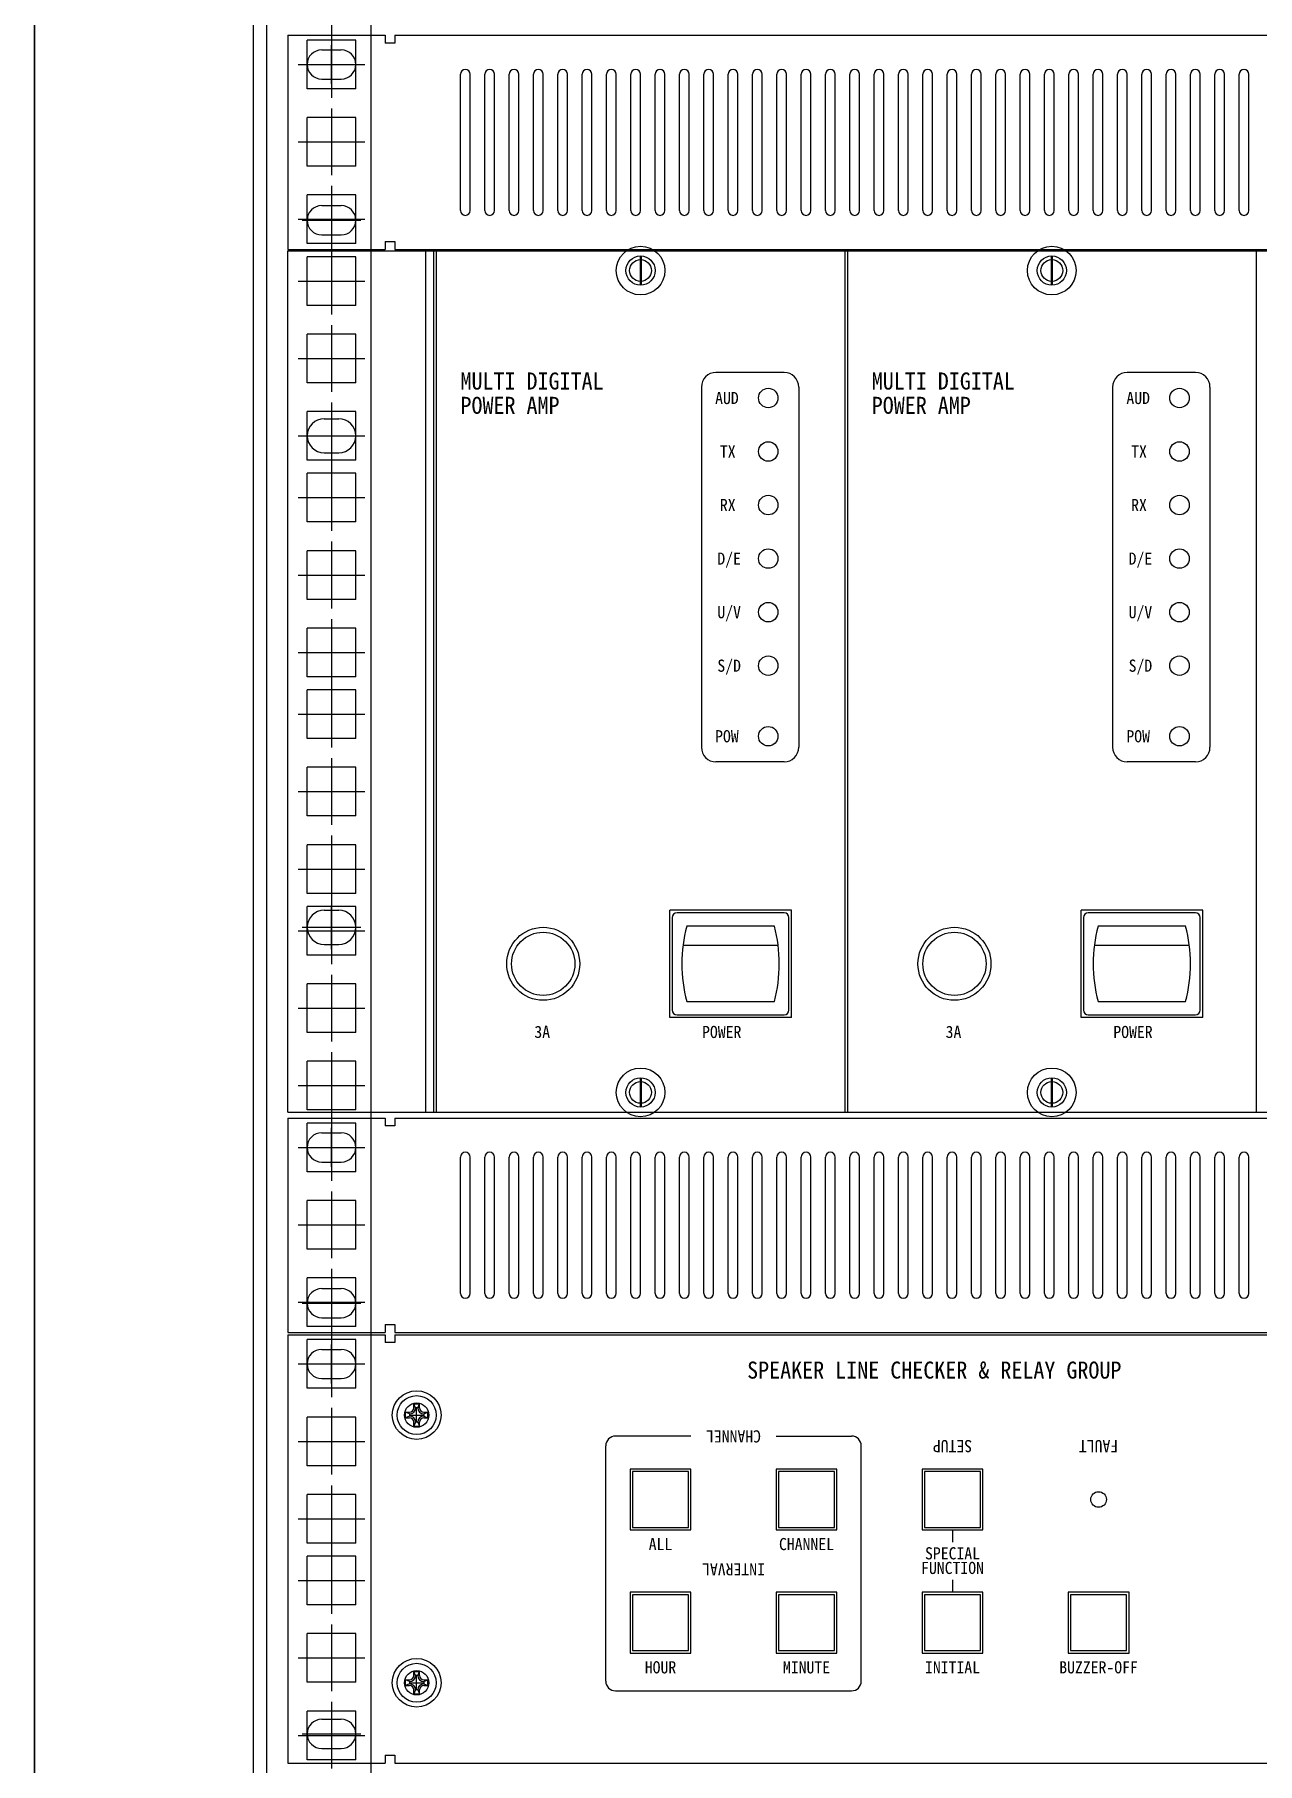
# Model space of a CAD drawing. Header units: millimetres. Extents: x 0 to 841, y 0 to 594.
# Drawn here: x 183.82 to 196.38, y 145.81 to 163.58 of the extents above; entities that cross this region are included whole.
import ezdxf
from ezdxf.enums import TextEntityAlignment as Align

# ---------------------------------------------------------------- set-up
doc = ezdxf.new("R2010")
doc.units = ezdxf.units.MM
doc.header["$LTSCALE"] = 10
doc.layers.add('LINE05', color=2, linetype='Continuous')
doc.layers.add('LINE06', color=9, linetype='Continuous')
doc.styles.get("Standard").update_dxf_attribs({"font": 'GulimChe.ttf'})

# ---------------------------------------------------------------- blocks, each defined once
blk = doc.blocks.new('sw-05')
at = {"color": 7}
for p, q in [((-12, 9.5), (-12, -9.5)), ((11, 10.5), (-11, 10.5)), ((9, 7.75), (-9, 7.75)), ((12, -9.5), (12, 9.5)), ((9.77, 3.75), (-9.77, 3.75)), ((-11, -10.5), (11, -10.5)), ((-9, -7.75), (9, -7.75))]:
    blk.add_line(p, q, dxfattribs=at)
for centre, radius, start, end in [((-11, 9.5), 1, 90, 180), ((20.53, 0), 30.53, 165.2952, 194.7048), ((-20.53, 0), 30.53, 345.2952, 14.7048), ((11, 9.5), 1, 0, 90), ((-11, -9.5), 1, 180, 270), ((11, -9.5), 1, 270, 0)]:
    blk.add_arc(centre, radius, start, end, dxfattribs=at)

msp = doc.modelspace()

# ---------------------------------------------------------------- linework, layer by layer
at = {"color": 7, "lineweight": 30}
for p, q in [((191.516, 160.104), (190.816, 160.104)), ((195.741, 160.104), (195.041, 160.104)), ((191.666, 159.954), (191.666, 156.254)), ((195.891, 159.954), (195.891, 156.254)), ((191.516, 156.104), (190.816, 156.104)), ((195.741, 156.104), (195.041, 156.104))]:
    msp.add_line(p, q, dxfattribs=at)
at = {"color": 7}
for p, q in [((190.666, 159.954), (190.666, 156.254)), ((194.891, 159.954), (194.891, 156.254))]:
    msp.add_line(p, q, dxfattribs=at)
for centre, start, end in [((190.816, 159.954), 90, 180), ((195.041, 159.954), 90, 180), ((190.816, 156.254), 180, 270), ((195.041, 156.254), 180, 270)]:
    msp.add_arc(centre, 0.15, start, end, dxfattribs=at)
at = {"color": 7, "lineweight": 30}
for centre, start, end in [((191.516, 159.954), 0, 90), ((195.741, 159.954), 0, 90), ((191.516, 156.254), 270, 0), ((195.741, 156.254), 270, 0)]:
    msp.add_arc(centre, 0.15, start, end, dxfattribs=at)
at = {"layer": 'LINE05'}
for p, q in [((183.816, 227.286), (183.816, 119.786)), ((183.816, 119.786), (183.816, 227.286)), ((186.066, 123.536), (186.066, 223.661))]:
    msp.add_line(p, q, dxfattribs=at)
at = {"layer": 'LINE06'}
for p, q in [((186.203, 130.211), (186.203, 223.661)), ((187.273, 130.211), (187.273, 223.661)), ((186.866, 164.246), (186.866, 163.561)), ((186.866, 163.611), (186.866, 162.926)), ((186.416, 163.568), (187.416, 163.568)), ((186.416, 163.568), (186.416, 161.368)), ((186.616, 163.018), (186.616, 163.518)), ((187.116, 163.518), (186.616, 163.518)), ((186.766, 163.418), (186.966, 163.418)), ((186.866, 163.068), (186.866, 163.468)), ((187.116, 163.018), (187.116, 163.518)), ((187.416, 163.568), (187.416, 163.488)), ((187.516, 163.488), (187.416, 163.488)), ((187.516, 163.568), (187.516, 163.488)), ((187.516, 163.568), (209.466, 163.568)), ((186.524, 163.268), (187.208, 163.268)), ((186.566, 163.268), (187.166, 163.268)), ((186.766, 163.118), (186.966, 163.118)), ((188.191, 161.768), (188.191, 163.168)), ((188.291, 161.768), (188.291, 163.168)), ((188.441, 161.768), (188.441, 163.168)), ((188.541, 161.768), (188.541, 163.168)), ((188.691, 161.768), (188.691, 163.168)), ((188.791, 161.768), (188.791, 163.168)), ((188.941, 161.768), (188.941, 163.168)), ((189.041, 161.768), (189.041, 163.168)), ((189.191, 161.768), (189.191, 163.168)), ((189.291, 161.768), (189.291, 163.168)), ((189.441, 161.768), (189.441, 163.168)), ((189.541, 161.768), (189.541, 163.168)), ((189.691, 161.768), (189.691, 163.168)), ((189.791, 161.768), (189.791, 163.168)), ((189.941, 161.768), (189.941, 163.168)), ((190.041, 161.768), (190.041, 163.168)), ((190.191, 161.768), (190.191, 163.168)), ((190.291, 161.768), (190.291, 163.168)), ((190.441, 161.768), (190.441, 163.168)), ((190.541, 161.768), (190.541, 163.168)), ((190.691, 161.768), (190.691, 163.168)), ((190.791, 161.768), (190.791, 163.168)), ((190.941, 161.768), (190.941, 163.168)), ((191.041, 161.768), (191.041, 163.168)), ((191.191, 161.768), (191.191, 163.168)), ((191.291, 161.768), (191.291, 163.168)), ((191.441, 161.768), (191.441, 163.168)), ((191.541, 161.768), (191.541, 163.168)), ((191.691, 161.768), (191.691, 163.168)), ((191.791, 161.768), (191.791, 163.168)), ((191.941, 161.768), (191.941, 163.168)), ((192.041, 161.768), (192.041, 163.168)), ((192.191, 161.768), (192.191, 163.168)), ((192.291, 161.768), (192.291, 163.168)), ((192.441, 161.768), (192.441, 163.168)), ((192.541, 161.768), (192.541, 163.168)), ((192.691, 161.768), (192.691, 163.168)), ((192.791, 161.768), (192.791, 163.168)), ((192.941, 161.768), (192.941, 163.168)), ((193.041, 161.768), (193.041, 163.168)), ((193.191, 161.768), (193.191, 163.168)), ((193.291, 161.768), (193.291, 163.168)), ((193.441, 161.768), (193.441, 163.168)), ((193.541, 161.768), (193.541, 163.168)), ((193.691, 161.768), (193.691, 163.168)), ((193.791, 161.768), (193.791, 163.168)), ((193.941, 161.768), (193.941, 163.168)), ((194.041, 161.768), (194.041, 163.168)), ((194.191, 161.768), (194.191, 163.168)), ((194.291, 161.768), (194.291, 163.168)), ((194.441, 161.768), (194.441, 163.168)), ((194.541, 161.768), (194.541, 163.168)), ((194.691, 161.768), (194.691, 163.168)), ((194.791, 161.768), (194.791, 163.168)), ((194.941, 161.768), (194.941, 163.168)), ((195.041, 161.768), (195.041, 163.168)), ((195.191, 161.768), (195.191, 163.168)), ((195.291, 161.768), (195.291, 163.168)), ((195.441, 161.768), (195.441, 163.168)), ((195.541, 161.768), (195.541, 163.168)), ((195.691, 161.768), (195.691, 163.168)), ((195.791, 161.768), (195.791, 163.168)), ((195.941, 161.768), (195.941, 163.168)), ((196.041, 161.768), (196.041, 163.168)), ((196.191, 161.768), (196.191, 163.168)), ((196.291, 161.768), (196.291, 163.168)), ((187.116, 163.018), (186.616, 163.018)), ((186.616, 162.223), (186.616, 162.723)), ((187.116, 162.723), (186.616, 162.723)), ((186.866, 162.816), (186.866, 162.131)), ((187.116, 162.223), (187.116, 162.723)), ((186.524, 162.473), (187.208, 162.473)), ((187.116, 162.223), (186.616, 162.223)), ((186.866, 162.021), (186.866, 161.336)), ((186.616, 161.428), (186.616, 161.928)), ((187.116, 161.928), (186.616, 161.928)), ((186.766, 161.818), (186.966, 161.818)), ((186.866, 161.868), (186.866, 161.468)), ((187.116, 161.428), (187.116, 161.928)), ((186.524, 161.678), (187.208, 161.678)), ((186.566, 161.668), (187.166, 161.668)), ((186.766, 161.518), (186.966, 161.518)), ((187.416, 161.448), (187.416, 161.368)), ((187.416, 161.448), (187.516, 161.448)), ((187.516, 161.448), (187.516, 161.368)), ((186.416, 161.368), (187.416, 161.368)), ((186.416, 152.504), (186.416, 161.354)), ((186.416, 161.354), (187.916, 161.354)), ((186.416, 161.354), (210.566, 161.354)), ((187.116, 161.428), (186.616, 161.428)), ((186.616, 160.793), (186.616, 161.293)), ((187.116, 161.293), (186.616, 161.293)), ((186.866, 161.386), (186.866, 160.701)), ((187.116, 160.793), (187.116, 161.293)), ((187.516, 161.368), (209.466, 161.368)), ((187.836, 152.504), (187.836, 161.354)), ((187.916, 152.504), (187.916, 161.354)), ((187.941, 161.354), (192.141, 161.354)), ((187.941, 161.354), (187.941, 152.504)), ((187.941, 161.354), (192.141, 161.354)), ((187.941, 161.354), (187.941, 152.504)), ((190.036, 161.301), (190.036, 161.001)), ((190.041, 161.354), (192.141, 161.354)), ((190.041, 161.354), (192.141, 161.354)), ((190.046, 161.301), (190.046, 161.001)), ((192.141, 161.354), (192.141, 152.504)), ((192.141, 161.354), (192.141, 152.504)), ((192.166, 161.354), (196.366, 161.354)), ((192.166, 161.354), (192.166, 152.504)), ((192.166, 161.354), (196.366, 161.354)), ((192.166, 161.354), (192.166, 152.504)), ((194.261, 161.301), (194.261, 161.001)), ((194.266, 161.354), (196.366, 161.354)), ((194.266, 161.354), (196.366, 161.354)), ((194.271, 161.301), (194.271, 161.001)), ((196.366, 161.354), (196.366, 152.504)), ((196.366, 161.354), (196.366, 152.504)), ((186.524, 161.043), (187.208, 161.043)), ((187.116, 160.793), (186.616, 160.793)), ((186.866, 160.591), (186.866, 159.906)), ((186.616, 159.998), (186.616, 160.498)), ((187.116, 160.498), (186.616, 160.498)), ((187.116, 159.998), (187.116, 160.498)), ((186.524, 160.248), (187.208, 160.248)), ((187.116, 159.998), (186.616, 159.998)), ((186.616, 159.203), (186.616, 159.703)), ((187.116, 159.703), (186.616, 159.703)), ((186.866, 159.796), (186.866, 159.111)), ((186.866, 159.679), (186.866, 159.229)), ((187.116, 159.203), (187.116, 159.703)), ((186.791, 159.629), (186.941, 159.629)), ((186.524, 159.453), (187.208, 159.453)), ((186.566, 159.454), (187.166, 159.454)), ((187.116, 159.203), (186.616, 159.203)), ((186.791, 159.279), (186.941, 159.279)), ((186.866, 159.161), (186.866, 158.476)), ((186.616, 158.568), (186.616, 159.068)), ((187.116, 159.068), (186.616, 159.068)), ((187.116, 158.568), (187.116, 159.068)), ((186.524, 158.818), (187.208, 158.818)), ((187.116, 158.568), (186.616, 158.568)), ((186.616, 157.773), (186.616, 158.273)), ((187.116, 158.273), (186.616, 158.273)), ((186.866, 158.366), (186.866, 157.681)), ((187.116, 157.773), (187.116, 158.273)), ((186.524, 158.023), (187.208, 158.023)), ((187.116, 157.773), (186.616, 157.773)), ((186.866, 157.571), (186.866, 156.886)), ((186.616, 156.978), (186.616, 157.478)), ((187.116, 157.478), (186.616, 157.478)), ((187.116, 156.978), (187.116, 157.478)), ((186.524, 157.228), (187.208, 157.228)), ((187.116, 156.978), (186.616, 156.978)), ((186.616, 156.343), (186.616, 156.843)), ((187.116, 156.843), (186.616, 156.843)), ((186.866, 156.936), (186.866, 156.251)), ((187.116, 156.343), (187.116, 156.843)), ((186.524, 156.593), (187.208, 156.593)), ((187.116, 156.343), (186.616, 156.343)), ((186.866, 156.141), (186.866, 155.456)), ((186.616, 155.548), (186.616, 156.048)), ((187.116, 156.048), (186.616, 156.048)), ((187.116, 155.548), (187.116, 156.048)), ((186.524, 155.798), (187.208, 155.798)), ((187.116, 155.548), (186.616, 155.548)), ((186.616, 154.753), (186.616, 155.253)), ((187.116, 155.253), (186.616, 155.253)), ((186.866, 155.346), (186.866, 154.661)), ((187.116, 154.753), (187.116, 155.253)), ((186.524, 155.003), (187.208, 155.003)), ((187.116, 154.753), (186.616, 154.753)), ((186.866, 154.711), (186.866, 154.026)), ((186.616, 154.118), (186.616, 154.618)), ((187.116, 154.618), (186.616, 154.618)), ((186.791, 154.579), (186.941, 154.579)), ((186.866, 154.179), (186.866, 154.629)), ((187.116, 154.118), (187.116, 154.618)), ((191.591, 154.579), (190.341, 154.579)), ((190.341, 153.479), (190.341, 154.579)), ((191.591, 154.579), (190.341, 154.579)), ((190.341, 153.479), (190.341, 154.579)), ((191.591, 154.579), (190.341, 154.579)), ((190.341, 153.479), (190.341, 154.579)), ((191.591, 154.579), (190.341, 154.579)), ((190.341, 153.479), (190.341, 154.579)), ((191.591, 153.479), (191.591, 154.579)), ((191.591, 153.479), (191.591, 154.579)), ((191.591, 153.479), (191.591, 154.579)), ((191.591, 153.479), (191.591, 154.579)), ((195.816, 154.579), (194.566, 154.579)), ((194.566, 153.479), (194.566, 154.579)), ((195.816, 154.579), (194.566, 154.579)), ((194.566, 153.479), (194.566, 154.579)), ((195.816, 154.579), (194.566, 154.579)), ((194.566, 153.479), (194.566, 154.579)), ((195.816, 154.579), (194.566, 154.579)), ((194.566, 153.479), (194.566, 154.579)), ((195.816, 153.479), (195.816, 154.579)), ((195.816, 153.479), (195.816, 154.579)), ((195.816, 153.479), (195.816, 154.579)), ((195.816, 153.479), (195.816, 154.579)), ((186.524, 154.368), (187.208, 154.368)), ((186.566, 154.404), (187.166, 154.404)), ((186.791, 154.229), (186.941, 154.229)), ((187.116, 154.118), (186.616, 154.118)), ((186.616, 153.323), (186.616, 153.823)), ((187.116, 153.823), (186.616, 153.823)), ((186.866, 153.916), (186.866, 153.231)), ((187.116, 153.323), (187.116, 153.823)), ((186.524, 153.573), (187.208, 153.573)), ((191.591, 153.479), (190.341, 153.479)), ((191.591, 153.479), (190.341, 153.479)), ((191.591, 153.479), (190.341, 153.479)), ((191.591, 153.479), (190.341, 153.479)), ((195.816, 153.479), (194.566, 153.479)), ((195.816, 153.479), (194.566, 153.479)), ((195.816, 153.479), (194.566, 153.479)), ((195.816, 153.479), (194.566, 153.479)), ((187.116, 153.323), (186.616, 153.323)), ((186.866, 153.121), (186.866, 152.436)), ((186.616, 152.528), (186.616, 153.028)), ((187.116, 153.028), (186.616, 153.028)), ((187.116, 152.528), (187.116, 153.028)), ((186.524, 152.778), (187.208, 152.778)), ((190.036, 152.858), (190.036, 152.558)), ((190.046, 152.858), (190.046, 152.558)), ((194.261, 152.858), (194.261, 152.558)), ((194.271, 152.858), (194.271, 152.558)), ((186.416, 152.504), (210.566, 152.504)), ((186.416, 152.504), (187.916, 152.504)), ((186.416, 152.443), (187.416, 152.443)), ((186.416, 152.443), (186.416, 150.243)), ((187.116, 152.528), (186.616, 152.528)), ((186.616, 151.893), (186.616, 152.393)), ((187.116, 152.393), (186.616, 152.393)), ((186.866, 152.486), (186.866, 151.801)), ((187.116, 151.893), (187.116, 152.393)), ((187.416, 152.443), (187.416, 152.363)), ((187.516, 152.443), (187.516, 152.363)), ((187.516, 152.443), (209.466, 152.443)), ((187.941, 152.504), (192.141, 152.504)), ((187.941, 152.504), (192.141, 152.504)), ((192.166, 152.504), (196.366, 152.504)), ((192.166, 152.504), (196.366, 152.504)), ((186.766, 152.293), (186.966, 152.293)), ((186.866, 151.943), (186.866, 152.343)), ((187.516, 152.363), (187.416, 152.363)), ((186.524, 152.143), (187.208, 152.143)), ((186.566, 152.143), (187.166, 152.143)), ((188.191, 150.643), (188.191, 152.043)), ((188.291, 150.643), (188.291, 152.043)), ((188.441, 150.643), (188.441, 152.043)), ((188.541, 150.643), (188.541, 152.043)), ((188.691, 150.643), (188.691, 152.043)), ((188.791, 150.643), (188.791, 152.043)), ((188.941, 150.643), (188.941, 152.043)), ((189.041, 150.643), (189.041, 152.043)), ((189.191, 150.643), (189.191, 152.043)), ((189.291, 150.643), (189.291, 152.043)), ((189.441, 150.643), (189.441, 152.043)), ((189.541, 150.643), (189.541, 152.043)), ((189.691, 150.643), (189.691, 152.043)), ((189.791, 150.643), (189.791, 152.043)), ((189.941, 150.643), (189.941, 152.043)), ((190.041, 150.643), (190.041, 152.043)), ((190.191, 150.643), (190.191, 152.043)), ((190.291, 150.643), (190.291, 152.043)), ((190.441, 150.643), (190.441, 152.043)), ((190.541, 150.643), (190.541, 152.043)), ((190.691, 150.643), (190.691, 152.043)), ((190.791, 150.643), (190.791, 152.043)), ((190.941, 150.643), (190.941, 152.043)), ((191.041, 150.643), (191.041, 152.043)), ((191.191, 150.643), (191.191, 152.043)), ((191.291, 150.643), (191.291, 152.043)), ((191.441, 150.643), (191.441, 152.043)), ((191.541, 150.643), (191.541, 152.043)), ((191.691, 150.643), (191.691, 152.043)), ((191.791, 150.643), (191.791, 152.043)), ((191.941, 150.643), (191.941, 152.043)), ((192.041, 150.643), (192.041, 152.043)), ((192.191, 150.643), (192.191, 152.043)), ((192.291, 150.643), (192.291, 152.043)), ((192.441, 150.643), (192.441, 152.043)), ((192.541, 150.643), (192.541, 152.043)), ((192.691, 150.643), (192.691, 152.043)), ((192.791, 150.643), (192.791, 152.043)), ((192.941, 150.643), (192.941, 152.043)), ((193.041, 150.643), (193.041, 152.043)), ((193.191, 150.643), (193.191, 152.043)), ((193.291, 150.643), (193.291, 152.043)), ((193.441, 150.643), (193.441, 152.043)), ((193.541, 150.643), (193.541, 152.043)), ((193.691, 150.643), (193.691, 152.043)), ((193.791, 150.643), (193.791, 152.043)), ((193.941, 150.643), (193.941, 152.043)), ((194.041, 150.643), (194.041, 152.043)), ((194.191, 150.643), (194.191, 152.043)), ((194.291, 150.643), (194.291, 152.043)), ((194.441, 150.643), (194.441, 152.043)), ((194.541, 150.643), (194.541, 152.043)), ((194.691, 150.643), (194.691, 152.043)), ((194.791, 150.643), (194.791, 152.043)), ((194.941, 150.643), (194.941, 152.043)), ((195.041, 150.643), (195.041, 152.043)), ((195.191, 150.643), (195.191, 152.043)), ((195.291, 150.643), (195.291, 152.043)), ((195.441, 150.643), (195.441, 152.043)), ((195.541, 150.643), (195.541, 152.043)), ((195.691, 150.643), (195.691, 152.043)), ((195.791, 150.643), (195.791, 152.043)), ((195.941, 150.643), (195.941, 152.043)), ((196.041, 150.643), (196.041, 152.043)), ((196.191, 150.643), (196.191, 152.043)), ((196.291, 150.643), (196.291, 152.043)), ((187.116, 151.893), (186.616, 151.893)), ((186.766, 151.993), (186.966, 151.993)), ((186.866, 151.691), (186.866, 151.006)), ((186.616, 151.098), (186.616, 151.598)), ((187.116, 151.598), (186.616, 151.598)), ((187.116, 151.098), (187.116, 151.598)), ((186.524, 151.348), (187.208, 151.348)), ((187.116, 151.098), (186.616, 151.098)), ((186.616, 150.303), (186.616, 150.803)), ((187.116, 150.803), (186.616, 150.803)), ((186.866, 150.896), (186.866, 150.211)), ((187.116, 150.303), (187.116, 150.803)), ((186.766, 150.693), (186.966, 150.693)), ((186.866, 150.743), (186.866, 150.343)), ((186.524, 150.553), (187.208, 150.553)), ((186.566, 150.543), (187.166, 150.543)), ((187.116, 150.303), (186.616, 150.303)), ((186.766, 150.393), (186.966, 150.393)), ((186.866, 150.261), (186.866, 149.576)), ((187.416, 150.323), (187.416, 150.243)), ((187.416, 150.323), (187.516, 150.323)), ((187.516, 150.323), (187.516, 150.243)), ((186.416, 150.243), (187.416, 150.243)), ((186.416, 150.218), (186.416, 145.818)), ((186.416, 150.218), (187.416, 150.218)), ((186.616, 149.668), (186.616, 150.168)), ((187.116, 150.168), (186.616, 150.168)), ((186.866, 149.718), (186.866, 150.118)), ((187.116, 149.668), (187.116, 150.168)), ((187.416, 150.218), (187.416, 150.138)), ((187.516, 150.138), (187.416, 150.138)), ((187.516, 150.243), (209.466, 150.243)), ((187.516, 150.218), (209.466, 150.218)), ((187.516, 150.218), (187.516, 150.138)), ((186.524, 149.918), (187.208, 149.918)), ((186.566, 149.918), (187.166, 149.918)), ((186.766, 150.068), (186.966, 150.068)), ((186.766, 149.768), (186.966, 149.768)), ((187.116, 149.668), (186.616, 149.668)), ((186.616, 148.873), (186.616, 149.373)), ((187.116, 149.373), (186.616, 149.373)), ((186.866, 149.466), (186.866, 148.781)), ((187.116, 148.873), (187.116, 149.373)), ((187.626, 149.422), (187.666, 149.422)), ((187.626, 149.365), (187.626, 149.422)), ((187.666, 149.405), (187.626, 149.422)), ((187.666, 149.382), (187.626, 149.365)), ((187.666, 149.405), (187.666, 149.382)), ((187.666, 149.393), (187.815, 149.393)), ((187.712, 149.508), (187.769, 149.508)), ((187.712, 149.468), (187.712, 149.508)), ((187.729, 149.468), (187.712, 149.508)), ((187.752, 149.468), (187.729, 149.468)), ((187.741, 149.319), (187.741, 149.468)), ((187.752, 149.468), (187.769, 149.508)), ((187.769, 149.468), (187.769, 149.508)), ((187.815, 149.422), (187.855, 149.422)), ((187.815, 149.405), (187.855, 149.422)), ((187.815, 149.405), (187.815, 149.382)), ((187.815, 149.382), (187.855, 149.365)), ((187.855, 149.365), (187.855, 149.422)), ((187.626, 149.365), (187.666, 149.365)), ((187.712, 149.279), (187.712, 149.319)), ((187.729, 149.319), (187.712, 149.279)), ((187.712, 149.279), (187.769, 149.279)), ((187.752, 149.319), (187.729, 149.319)), ((187.752, 149.319), (187.769, 149.279)), ((187.769, 149.279), (187.769, 149.319)), ((187.815, 149.365), (187.855, 149.365)), ((186.524, 149.123), (187.208, 149.123)), ((189.684, 146.66), (189.684, 149.077)), ((190.559, 149.177), (189.784, 149.177)), ((191.434, 149.177), (192.209, 149.177)), ((192.309, 146.66), (192.309, 149.077)), ((187.116, 148.873), (186.616, 148.873)), ((186.866, 148.671), (186.866, 147.986)), ((186.616, 148.078), (186.616, 148.578)), ((187.116, 148.578), (186.616, 148.578)), ((187.116, 148.078), (187.116, 148.578)), ((186.524, 148.328), (187.208, 148.328)), ((193.246, 148.214), (193.246, 148.088)), ((187.116, 148.078), (186.616, 148.078)), ((186.866, 148.036), (186.866, 147.351)), ((186.616, 147.443), (186.616, 147.943)), ((187.116, 147.943), (186.616, 147.943)), ((187.116, 147.443), (187.116, 147.943)), ((186.524, 147.693), (187.208, 147.693)), ((193.246, 147.699), (193.246, 147.573)), ((187.116, 147.443), (186.616, 147.443)), ((186.866, 147.241), (186.866, 146.556)), ((186.616, 146.648), (186.616, 147.148)), ((187.116, 147.148), (186.616, 147.148)), ((187.116, 146.648), (187.116, 147.148)), ((186.524, 146.898), (187.208, 146.898)), ((187.712, 146.758), (187.769, 146.758)), ((187.712, 146.718), (187.712, 146.758)), ((187.729, 146.718), (187.712, 146.758)), ((187.752, 146.718), (187.729, 146.718)), ((187.741, 146.569), (187.741, 146.718)), ((187.752, 146.718), (187.769, 146.758)), ((187.769, 146.718), (187.769, 146.758)), ((187.116, 146.648), (186.616, 146.648)), ((187.626, 146.672), (187.666, 146.672)), ((187.626, 146.615), (187.626, 146.672)), ((187.666, 146.655), (187.626, 146.672)), ((187.666, 146.632), (187.626, 146.615)), ((187.626, 146.615), (187.666, 146.615)), ((187.666, 146.655), (187.666, 146.632)), ((187.666, 146.643), (187.815, 146.643)), ((187.712, 146.529), (187.712, 146.569)), ((187.729, 146.569), (187.712, 146.529)), ((187.712, 146.529), (187.769, 146.529)), ((187.752, 146.569), (187.729, 146.569)), ((187.752, 146.569), (187.769, 146.529)), ((187.769, 146.529), (187.769, 146.569)), ((187.815, 146.672), (187.855, 146.672)), ((187.815, 146.655), (187.855, 146.672)), ((187.815, 146.655), (187.815, 146.632)), ((187.815, 146.632), (187.855, 146.615)), ((187.815, 146.615), (187.855, 146.615)), ((187.855, 146.615), (187.855, 146.672)), ((189.784, 146.56), (192.209, 146.56)), ((186.616, 145.853), (186.616, 146.353)), ((187.116, 146.353), (186.616, 146.353)), ((186.866, 146.446), (186.866, 145.761)), ((187.116, 145.853), (187.116, 146.353)), ((186.766, 146.268), (186.966, 146.268)), ((186.866, 146.318), (186.866, 145.918)), ((186.524, 146.103), (187.208, 146.103)), ((186.566, 146.118), (187.166, 146.118)), ((186.416, 145.818), (187.416, 145.818)), ((187.116, 145.853), (186.616, 145.853)), ((186.766, 145.968), (186.966, 145.968)), ((187.416, 145.898), (187.416, 145.818)), ((187.416, 145.898), (187.516, 145.898)), ((187.516, 145.898), (187.516, 145.818)), ((187.516, 145.818), (209.466, 145.818))]:
    msp.add_line(p, q, dxfattribs=at)
for points in [[(189.934, 148.214), (190.559, 148.214), (190.559, 148.839), (189.934, 148.839)], [(189.934, 148.214), (190.559, 148.214), (190.559, 148.839), (189.934, 148.839)], [(191.434, 148.214), (192.059, 148.214), (192.059, 148.839), (191.434, 148.839)], [(191.434, 148.214), (192.059, 148.214), (192.059, 148.839), (191.434, 148.839)], [(192.934, 148.214), (193.559, 148.214), (193.559, 148.839), (192.934, 148.839)], [(192.934, 148.214), (193.559, 148.214), (193.559, 148.839), (192.934, 148.839)], [(189.959, 148.239), (190.534, 148.239), (190.534, 148.814), (189.959, 148.814)], [(191.459, 148.239), (192.034, 148.239), (192.034, 148.814), (191.459, 148.814)], [(192.959, 148.239), (193.534, 148.239), (193.534, 148.814), (192.959, 148.814)], [(189.934, 146.948), (190.559, 146.948), (190.559, 147.573), (189.934, 147.573)], [(189.934, 146.948), (190.559, 146.948), (190.559, 147.573), (189.934, 147.573)], [(189.959, 146.973), (190.534, 146.973), (190.534, 147.548), (189.959, 147.548)], [(191.434, 146.948), (192.059, 146.948), (192.059, 147.573), (191.434, 147.573)], [(191.434, 146.948), (192.059, 146.948), (192.059, 147.573), (191.434, 147.573)], [(191.459, 146.973), (192.034, 146.973), (192.034, 147.548), (191.459, 147.548)], [(192.934, 146.948), (193.559, 146.948), (193.559, 147.573), (192.934, 147.573)], [(192.934, 146.948), (193.559, 146.948), (193.559, 147.573), (192.934, 147.573)], [(192.959, 146.973), (193.534, 146.973), (193.534, 147.548), (192.959, 147.548)], [(194.434, 146.948), (195.059, 146.948), (195.059, 147.573), (194.434, 147.573)], [(194.434, 146.948), (195.059, 146.948), (195.059, 147.573), (194.434, 147.573)], [(194.459, 146.973), (195.034, 146.973), (195.034, 147.548), (194.459, 147.548)]]:
    msp.add_lwpolyline(points, close=True, dxfattribs=at)
for centre, radius in [((190.041, 161.151), 0.25), ((190.041, 161.151), 0.15), ((194.266, 161.151), 0.25), ((194.266, 161.151), 0.15), ((190.041, 161.151), 0.112), ((190.041, 161.151), 0.112), ((194.266, 161.151), 0.112), ((194.266, 161.151), 0.112), ((191.353, 159.842), 0.1), ((191.353, 159.842), 0.1), ((195.578, 159.842), 0.1), ((195.578, 159.842), 0.1), ((191.353, 159.292), 0.1), ((191.353, 159.292), 0.1), ((191.353, 159.292), 0.1), ((191.353, 159.292), 0.1), ((195.578, 159.292), 0.1), ((195.578, 159.292), 0.1), ((195.578, 159.292), 0.1), ((195.578, 159.292), 0.1), ((191.353, 158.742), 0.1), ((191.353, 158.742), 0.1), ((191.353, 158.742), 0.1), ((191.353, 158.742), 0.1), ((195.578, 158.742), 0.1), ((195.578, 158.742), 0.1), ((195.578, 158.742), 0.1), ((195.578, 158.742), 0.1), ((191.353, 158.192), 0.1), ((191.353, 158.192), 0.1), ((191.353, 158.192), 0.1), ((191.353, 158.192), 0.1), ((195.578, 158.192), 0.1), ((195.578, 158.192), 0.1), ((195.578, 158.192), 0.1), ((195.578, 158.192), 0.1), ((191.353, 157.642), 0.1), ((191.353, 157.642), 0.1), ((191.353, 157.642), 0.1), ((191.353, 157.642), 0.1), ((195.578, 157.642), 0.1), ((195.578, 157.642), 0.1), ((195.578, 157.642), 0.1), ((195.578, 157.642), 0.1), ((191.353, 157.092), 0.1), ((191.353, 157.092), 0.1), ((191.353, 157.092), 0.1), ((191.353, 157.092), 0.1), ((195.578, 157.092), 0.1), ((195.578, 157.092), 0.1), ((195.578, 157.092), 0.1), ((195.578, 157.092), 0.1), ((191.353, 156.367), 0.1), ((191.353, 156.367), 0.1), ((191.353, 156.367), 0.1), ((191.353, 156.367), 0.1), ((195.578, 156.367), 0.1), ((195.578, 156.367), 0.1), ((195.578, 156.367), 0.1), ((195.578, 156.367), 0.1), ((189.041, 154.029), 0.375), ((189.041, 154.029, -0.1), 0.325), ((193.266, 154.029), 0.375), ((193.266, 154.029, -0.1), 0.325), ((190.041, 152.708), 0.25), ((194.266, 152.708), 0.25), ((190.041, 152.708), 0.15), ((190.041, 152.708), 0.112), ((190.041, 152.708), 0.112), ((194.266, 152.708), 0.15), ((194.266, 152.708), 0.112), ((194.266, 152.708), 0.112), ((187.741, 149.393), 0.25), ((187.741, 149.393), 0.2), ((187.741, 149.393), 0.125), ((194.746, 148.526), 0.0802), ((187.741, 146.643), 0.25), ((187.741, 146.643), 0.2), ((187.741, 146.643), 0.125)]:
    msp.add_circle(centre, radius, dxfattribs=at)
for centre, radius, start, end in [((186.766, 163.268), 0.15, 90, 270), ((186.966, 163.268), 0.15, 270, 90), ((188.241, 163.168), 0.05, 0, 180), ((188.491, 163.168), 0.05, 0, 180), ((188.741, 163.168), 0.05, 0, 180), ((188.991, 163.168), 0.05, 0, 180), ((189.241, 163.168), 0.05, 0, 180), ((189.491, 163.168), 0.05, 0, 180), ((189.741, 163.168), 0.05, 0, 180), ((189.991, 163.168), 0.05, 0, 180), ((190.241, 163.168), 0.05, 0, 180), ((190.491, 163.168), 0.05, 0, 180), ((190.741, 163.168), 0.05, 0, 180), ((190.991, 163.168), 0.05, 0, 180), ((191.241, 163.168), 0.05, 0, 180), ((191.491, 163.168), 0.05, 0, 180), ((191.741, 163.168), 0.05, 0, 180), ((191.991, 163.168), 0.05, 0, 180), ((192.241, 163.168), 0.05, 0, 180), ((192.491, 163.168), 0.05, 0, 180), ((192.741, 163.168), 0.05, 0, 180), ((192.991, 163.168), 0.05, 0, 180), ((193.241, 163.168), 0.05, 0, 180), ((193.491, 163.168), 0.05, 0, 180), ((193.741, 163.168), 0.05, 0, 180), ((193.991, 163.168), 0.05, 0, 180), ((194.241, 163.168), 0.05, 0, 180), ((194.491, 163.168), 0.05, 0, 180), ((194.741, 163.168), 0.05, 0, 180), ((194.991, 163.168), 0.05, 0, 180), ((195.241, 163.168), 0.05, 0, 180), ((195.491, 163.168), 0.05, 0, 180), ((195.741, 163.168), 0.05, 0, 180), ((195.991, 163.168), 0.05, 0, 180), ((196.241, 163.168), 0.05, 0, 180), ((186.766, 161.668), 0.15, 90, 270), ((186.966, 161.668), 0.15, 270, 90), ((188.241, 161.768), 0.05, 180, 0), ((188.491, 161.768), 0.05, 180, 0), ((188.741, 161.768), 0.05, 180, 0), ((188.991, 161.768), 0.05, 180, 0), ((189.241, 161.768), 0.05, 180, 0), ((189.491, 161.768), 0.05, 180, 0), ((189.741, 161.768), 0.05, 180, 0), ((189.991, 161.768), 0.05, 180, 0), ((190.241, 161.768), 0.05, 180, 0), ((190.491, 161.768), 0.05, 180, 0), ((190.741, 161.768), 0.05, 180, 0), ((190.991, 161.768), 0.05, 180, 0), ((191.241, 161.768), 0.05, 180, 0), ((191.491, 161.768), 0.05, 180, 0), ((191.741, 161.768), 0.05, 180, 0), ((191.991, 161.768), 0.05, 180, 0), ((192.241, 161.768), 0.05, 180, 0), ((192.491, 161.768), 0.05, 180, 0), ((192.741, 161.768), 0.05, 180, 0), ((192.991, 161.768), 0.05, 180, 0), ((193.241, 161.768), 0.05, 180, 0), ((193.491, 161.768), 0.05, 180, 0), ((193.741, 161.768), 0.05, 180, 0), ((193.991, 161.768), 0.05, 180, 0), ((194.241, 161.768), 0.05, 180, 0), ((194.491, 161.768), 0.05, 180, 0), ((194.741, 161.768), 0.05, 180, 0), ((194.991, 161.768), 0.05, 180, 0), ((195.241, 161.768), 0.05, 180, 0), ((195.491, 161.768), 0.05, 180, 0), ((195.741, 161.768), 0.05, 180, 0), ((195.991, 161.768), 0.05, 180, 0), ((196.241, 161.768), 0.05, 180, 0), ((186.791, 159.454), 0.175, 90, 270), ((186.941, 159.454), 0.175, 270, 90), ((186.791, 154.404), 0.175, 90, 270), ((186.941, 154.404), 0.175, 270, 90), ((186.766, 152.143), 0.15, 90, 270), ((186.966, 152.143), 0.15, 270, 90), ((188.241, 152.043), 0.05, 0, 180), ((188.491, 152.043), 0.05, 0, 180), ((188.741, 152.043), 0.05, 0, 180), ((188.991, 152.043), 0.05, 0, 180), ((189.241, 152.043), 0.05, 0, 180), ((189.491, 152.043), 0.05, 0, 180), ((189.741, 152.043), 0.05, 0, 180), ((189.991, 152.043), 0.05, 0, 180), ((190.241, 152.043), 0.05, 0, 180), ((190.491, 152.043), 0.05, 0, 180), ((190.741, 152.043), 0.05, 0, 180), ((190.991, 152.043), 0.05, 0, 180), ((191.241, 152.043), 0.05, 0, 180), ((191.491, 152.043), 0.05, 0, 180), ((191.741, 152.043), 0.05, 0, 180), ((191.991, 152.043), 0.05, 0, 180), ((192.241, 152.043), 0.05, 0, 180), ((192.491, 152.043), 0.05, 0, 180), ((192.741, 152.043), 0.05, 0, 180), ((192.991, 152.043), 0.05, 0, 180), ((193.241, 152.043), 0.05, 0, 180), ((193.491, 152.043), 0.05, 0, 180), ((193.741, 152.043), 0.05, 0, 180), ((193.991, 152.043), 0.05, 0, 180), ((194.241, 152.043), 0.05, 0, 180), ((194.491, 152.043), 0.05, 0, 180), ((194.741, 152.043), 0.05, 0, 180), ((194.991, 152.043), 0.05, 0, 180), ((195.241, 152.043), 0.05, 0, 180), ((195.491, 152.043), 0.05, 0, 180), ((195.741, 152.043), 0.05, 0, 180), ((195.991, 152.043), 0.05, 0, 180), ((196.241, 152.043), 0.05, 0, 180), ((186.766, 150.543), 0.15, 90, 270), ((186.966, 150.543), 0.15, 270, 90), ((188.241, 150.643), 0.05, 180, 0), ((188.491, 150.643), 0.05, 180, 0), ((188.741, 150.643), 0.05, 180, 0), ((188.991, 150.643), 0.05, 180, 0), ((189.241, 150.643), 0.05, 180, 0), ((189.491, 150.643), 0.05, 180, 0), ((189.741, 150.643), 0.05, 180, 0), ((189.991, 150.643), 0.05, 180, 0), ((190.241, 150.643), 0.05, 180, 0), ((190.491, 150.643), 0.05, 180, 0), ((190.741, 150.643), 0.05, 180, 0), ((190.991, 150.643), 0.05, 180, 0), ((191.241, 150.643), 0.05, 180, 0), ((191.491, 150.643), 0.05, 180, 0), ((191.741, 150.643), 0.05, 180, 0), ((191.991, 150.643), 0.05, 180, 0), ((192.241, 150.643), 0.05, 180, 0), ((192.491, 150.643), 0.05, 180, 0), ((192.741, 150.643), 0.05, 180, 0), ((192.991, 150.643), 0.05, 180, 0), ((193.241, 150.643), 0.05, 180, 0), ((193.491, 150.643), 0.05, 180, 0), ((193.741, 150.643), 0.05, 180, 0), ((193.991, 150.643), 0.05, 180, 0), ((194.241, 150.643), 0.05, 180, 0), ((194.491, 150.643), 0.05, 180, 0), ((194.741, 150.643), 0.05, 180, 0), ((194.991, 150.643), 0.05, 180, 0), ((195.241, 150.643), 0.05, 180, 0), ((195.491, 150.643), 0.05, 180, 0), ((195.741, 150.643), 0.05, 180, 0), ((195.991, 150.643), 0.05, 180, 0), ((196.241, 150.643), 0.05, 180, 0), ((186.766, 149.918), 0.15, 90, 270), ((186.966, 149.918), 0.15, 270, 90), ((187.666, 149.468), 0.0457, 270, 0), ((187.666, 149.468), 0.0629, 270, 0), ((187.666, 149.319), 0.0629, 0, 90), ((187.815, 149.468), 0.0629, 180, 270), ((187.815, 149.319), 0.0629, 90, 180), ((187.815, 149.468), 0.0457, 180, 270), ((187.666, 149.319), 0.0457, 0, 90), ((187.815, 149.319), 0.0457, 90, 180), ((189.784, 149.077), 0.1, 90, 180), ((192.209, 149.077), 0.1, 0, 90), ((187.666, 146.718), 0.0457, 270, 0), ((187.666, 146.718), 0.0629, 270, 0), ((187.815, 146.718), 0.0629, 180, 270), ((187.815, 146.718), 0.0457, 180, 270), ((187.666, 146.569), 0.0629, 0, 90), ((187.666, 146.569), 0.0457, 0, 90), ((187.815, 146.569), 0.0629, 90, 180), ((187.815, 146.569), 0.0457, 90, 180), ((189.784, 146.66), 0.1, 180, 270), ((192.209, 146.66), 0.1, 270, 0), ((186.766, 146.118), 0.15, 90, 270), ((186.966, 146.118), 0.15, 270, 90)]:
    msp.add_arc(centre, radius, start, end, dxfattribs=at)

# ---------------------------------------------------------------- block references
at = {"layer": 'LINE06', "xscale": 0.04999999999995453, "yscale": 0.04999999999995453, "zscale": 0.04999999999995453}
for p in [(190.966, 154.029), (195.191, 154.029)]:
    msp.add_blockref('sw-05', p, dxfattribs=at)

# ---------------------------------------------------------------- texts
at = {"color": 7}
for s, p in [('AUD', (190.807, 159.842, 0.05)), ('AUD', (195.032, 159.842, 0.05)), ('TX', (190.856, 159.292, 0.05)), ('TX', (195.081, 159.292, 0.05)), ('RX', (190.856, 158.742, 0.05)), ('RX', (195.081, 158.742, 0.05)), ('D/E', (190.83, 158.192, 0.05)), ('D/E', (195.055, 158.192, 0.05)), ('U/V', (190.83, 157.642, 0.05)), ('U/V', (195.055, 157.642, 0.05)), ('S/D', (190.83, 157.092, 0.05)), ('S/D', (195.055, 157.092, 0.05)), ('POW', (190.807, 156.367, 0.05)), ('POW', (195.032, 156.367, 0.05)), ('3A', (188.95, 153.33, 0.05)), ('POWER', (190.673, 153.329, 0.05)), ('3A', (193.175, 153.33, 0.05)), ('POWER', (194.898, 153.329, 0.05))]:
    msp.add_text(s, height=0.125, dxfattribs=at).set_placement(p, align=Align.MIDDLE_LEFT)
at = {"layer": 'LINE06'}
for s, p in [('MULTI DIGITAL', (188.191, 159.929)), ('MULTI DIGITAL', (192.416, 159.929)), ('POWER AMP', (188.191, 159.679)), ('POWER AMP', (192.416, 159.679)), ('SPEAKER LINE CHECKER & RELAY GROUP', (191.136, 149.768))]:
    msp.add_text(s, height=0.175, dxfattribs=at).set_placement(p)
for s, p in [('3A', (188.95, 153.33, 0.05)), ('POWER', (190.673, 153.329, 0.05)), ('3A', (193.175, 153.33, 0.05)), ('POWER', (194.898, 153.329, 0.05))]:
    msp.add_text(s, height=0.125, dxfattribs=at).set_placement(p, align=Align.MIDDLE_LEFT)
for s, p in [('CHANNEL', (190.996, 149.174)), ('SETUP', (193.246, 149.074)), ('FAULT', (194.746, 149.074)), ('INTERVAL', (190.996, 147.808))]:
    msp.add_text(s, height=0.125, rotation=180, dxfattribs=at).set_placement(p, align=Align.MIDDLE_CENTER)
for s, p in [('ALL', (190.246, 148.068)), ('CHANNEL', (191.746, 148.068)), ('SPECIAL', (193.246, 147.973)), ('FUNCTION', (193.246, 147.823)), ('HOUR', (190.246, 146.802)), ('MINUTE', (191.746, 146.802)), ('INITIAL', (193.246, 146.802)), ('BUZZER-OFF', (194.746, 146.802))]:
    msp.add_text(s, height=0.125, dxfattribs=at).set_placement(p, align=Align.MIDDLE_CENTER)

doc.saveas('drawing.dxf')
